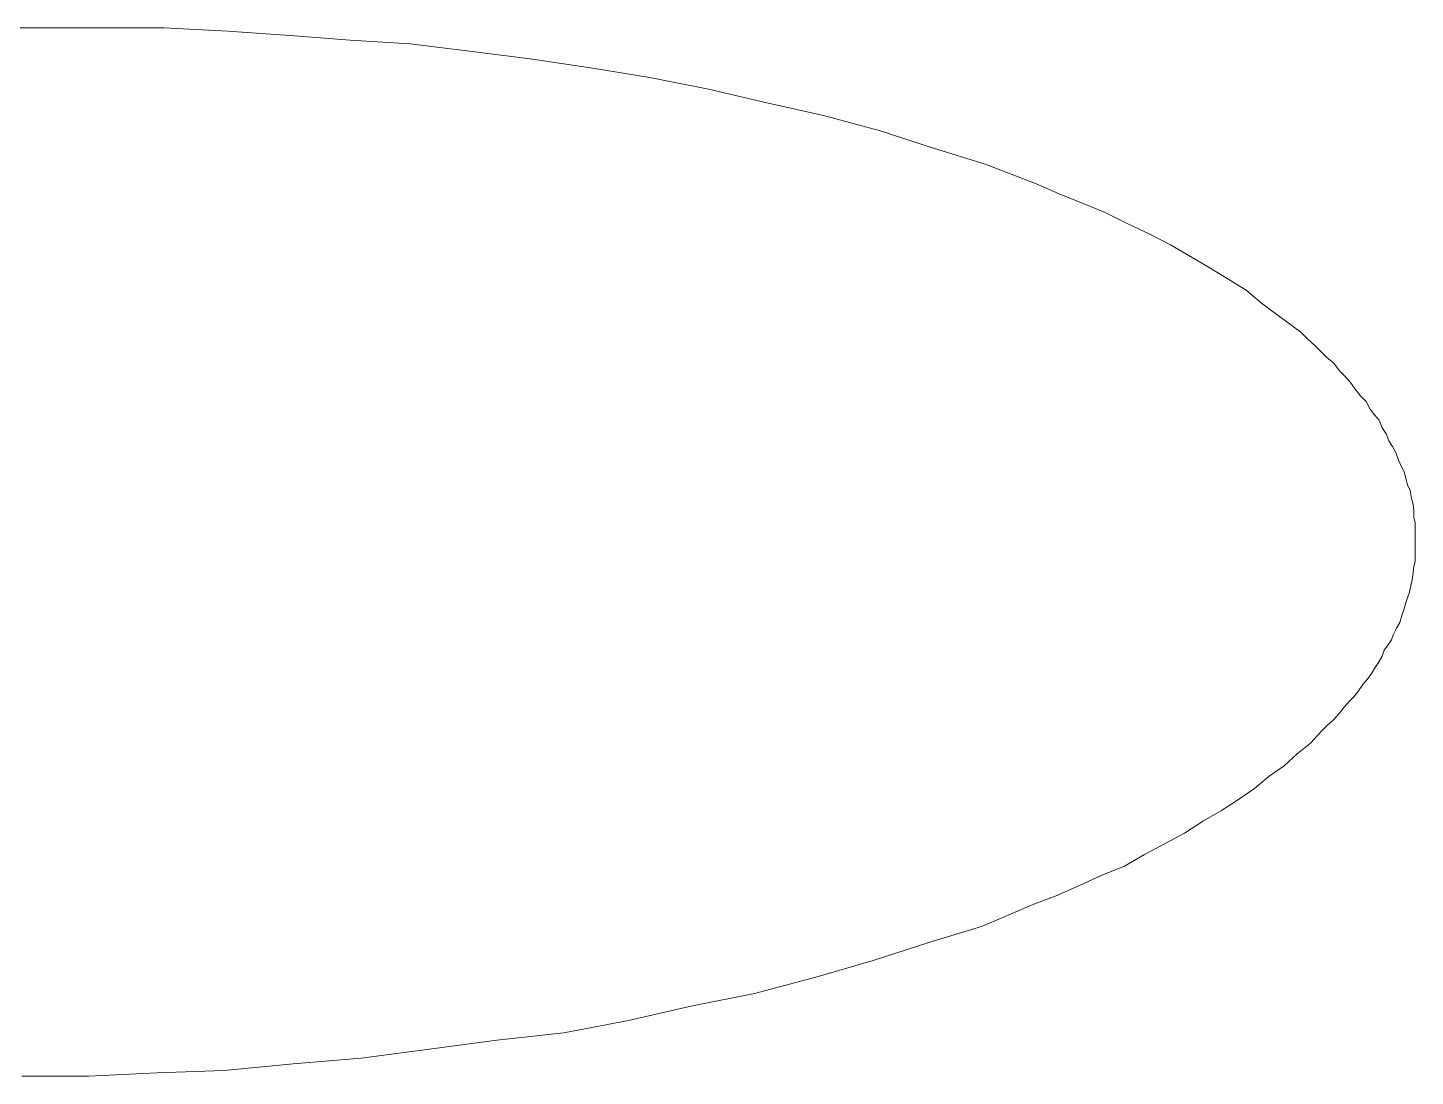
# Model space of a CAD drawing. Header units: inches. Extents: x 34 to 350, y 156 to 377.
# Drawn here: x 143.86 to 144.23, y 203.9216 to 204.201 of the extents above; entities that cross this region are included whole.
import ezdxf

# ---------------------------------------------------------------- set-up
doc = ezdxf.new("R2010")
doc.units = ezdxf.units.IN
doc.header["$MEASUREMENT"] = 0
doc.layers.add('DIMS', color=7, linetype='Continuous')

# ---------------------------------------------------------------- blocks, each defined once
blk = doc.blocks.new('block 1637')
at = {"layer": 'DIMS', "color": 7, "lineweight": 18, "true_color": 0xffffff}
blk.add_lwpolyline([(143.84359, 204.20097), (143.8615, 204.20097)], dxfattribs=at)
blk = doc.blocks.new('block 1638')
at = {"layer": 'DIMS', "color": 7, "lineweight": 18, "true_color": 0xffffff}
blk.add_lwpolyline([(143.8615, 204.20097), (143.87907, 204.20097)], dxfattribs=at)
blk = doc.blocks.new('block 1639')
at = {"layer": 'DIMS', "color": 7, "lineweight": 18, "true_color": 0xffffff}
blk.add_lwpolyline([(143.87907, 204.20097), (143.8963, 204.20097)], dxfattribs=at)
blk = doc.blocks.new('block 1640')
at = {"layer": 'DIMS', "color": 7, "lineweight": 18, "true_color": 0xffffff}
blk.add_lwpolyline([(143.8963, 204.20097), (143.91335, 204.20011)], dxfattribs=at)
blk = doc.blocks.new('block 1641')
at = {"layer": 'DIMS', "color": 7, "lineweight": 18, "true_color": 0xffffff}
blk.add_lwpolyline([(143.91335, 204.20011), (143.92989, 204.19891)], dxfattribs=at)
blk = doc.blocks.new('block 1642')
at = {"layer": 'DIMS', "color": 7, "lineweight": 18, "true_color": 0xffffff}
blk.add_lwpolyline([(143.92989, 204.19891), (143.94591, 204.1977)], dxfattribs=at)
blk = doc.blocks.new('block 2174')
at = {"layer": 'DIMS', "color": 7, "lineweight": 18, "true_color": 0xffffff}
blk.add_lwpolyline([(143.94591, 204.1977), (143.96193, 204.19667)], dxfattribs=at)
blk = doc.blocks.new('block 2175')
at = {"layer": 'DIMS', "color": 7, "lineweight": 18, "true_color": 0xffffff}
blk.add_lwpolyline([(143.96193, 204.19667), (143.97778, 204.19477)], dxfattribs=at)
blk = doc.blocks.new('block 2176')
at = {"layer": 'DIMS', "color": 7, "lineweight": 18, "true_color": 0xffffff}
blk.add_lwpolyline([(143.97778, 204.19477), (143.99397, 204.1927)], dxfattribs=at)
blk = doc.blocks.new('block 2177')
at = {"layer": 'DIMS', "color": 7, "lineweight": 18, "true_color": 0xffffff}
blk.add_lwpolyline([(143.99397, 204.1927), (144.00999, 204.19029)], dxfattribs=at)
blk = doc.blocks.new('block 2178')
at = {"layer": 'DIMS', "color": 7, "lineweight": 18, "true_color": 0xffffff}
blk.add_lwpolyline([(144.00999, 204.19029), (144.02583, 204.18771)], dxfattribs=at)
blk = doc.blocks.new('block 2179')
at = {"layer": 'DIMS', "color": 7, "lineweight": 18, "true_color": 0xffffff}
blk.add_lwpolyline([(144.02583, 204.18771), (144.04151, 204.18461)], dxfattribs=at)
blk = doc.blocks.new('block 2180')
at = {"layer": 'DIMS', "color": 7, "lineweight": 18, "true_color": 0xffffff}
blk.add_lwpolyline([(144.04151, 204.18461), (144.05701, 204.18099)], dxfattribs=at)
blk = doc.blocks.new('block 2181')
at = {"layer": 'DIMS', "color": 7, "lineweight": 18, "true_color": 0xffffff}
blk.add_lwpolyline([(144.05701, 204.18099), (144.07217, 204.17755)], dxfattribs=at)
blk = doc.blocks.new('block 2182')
at = {"layer": 'DIMS', "color": 7, "lineweight": 18, "true_color": 0xffffff}
blk.add_lwpolyline([(144.07217, 204.17755), (144.08698, 204.17358)], dxfattribs=at)
blk = doc.blocks.new('block 2183')
at = {"layer": 'DIMS', "color": 7, "lineweight": 18, "true_color": 0xffffff}
blk.add_lwpolyline([(144.08698, 204.17358), (144.10145, 204.16893)], dxfattribs=at)
blk = doc.blocks.new('block 2184')
at = {"layer": 'DIMS', "color": 7, "lineweight": 18, "true_color": 0xffffff}
blk.add_lwpolyline([(144.10145, 204.16893), (144.11523, 204.16463)], dxfattribs=at)
blk = doc.blocks.new('block 2185')
at = {"layer": 'DIMS', "color": 7, "lineweight": 18, "true_color": 0xffffff}
blk.add_lwpolyline([(144.11523, 204.16463), (144.12867, 204.15946)], dxfattribs=at)
blk = doc.blocks.new('block 2186')
at = {"layer": 'DIMS', "color": 7, "lineweight": 18, "true_color": 0xffffff}
blk.add_lwpolyline([(144.12867, 204.15946), (144.13504, 204.1567)], dxfattribs=at)
blk = doc.blocks.new('block 2187')
at = {"layer": 'DIMS', "color": 7, "lineweight": 18, "true_color": 0xffffff}
blk.add_lwpolyline([(144.13504, 204.1567), (144.14142, 204.15412)], dxfattribs=at)
blk = doc.blocks.new('block 2188')
at = {"layer": 'DIMS', "color": 7, "lineweight": 18, "true_color": 0xffffff}
blk.add_lwpolyline([(144.14142, 204.15412), (144.14727, 204.15171)], dxfattribs=at)
blk = doc.blocks.new('block 2189')
at = {"layer": 'DIMS', "color": 7, "lineweight": 18, "true_color": 0xffffff}
blk.add_lwpolyline([(144.14727, 204.15171), (144.15347, 204.14861)], dxfattribs=at)
blk = doc.blocks.new('block 2190')
at = {"layer": 'DIMS', "color": 7, "lineweight": 18, "true_color": 0xffffff}
blk.add_lwpolyline([(144.15347, 204.14861), (144.15899, 204.14602)], dxfattribs=at)
blk = doc.blocks.new('block 2191')
at = {"layer": 'DIMS', "color": 7, "lineweight": 18, "true_color": 0xffffff}
blk.add_lwpolyline([(144.15899, 204.14602), (144.16467, 204.14309)], dxfattribs=at)
blk = doc.blocks.new('block 2192')
at = {"layer": 'DIMS', "color": 7, "lineweight": 18, "true_color": 0xffffff}
blk.add_lwpolyline([(144.16467, 204.14309), (144.17001, 204.13999)], dxfattribs=at)
blk = doc.blocks.new('block 2193')
at = {"layer": 'DIMS', "color": 7, "lineweight": 18, "true_color": 0xffffff}
blk.add_lwpolyline([(144.17001, 204.13999), (144.17501, 204.13707)], dxfattribs=at)
blk = doc.blocks.new('block 2194')
at = {"layer": 'DIMS', "color": 7, "lineweight": 18, "true_color": 0xffffff}
blk.add_lwpolyline([(144.17501, 204.13707), (144.17983, 204.13414)], dxfattribs=at)
blk = doc.blocks.new('block 2195')
at = {"layer": 'DIMS', "color": 7, "lineweight": 18, "true_color": 0xffffff}
blk.add_lwpolyline([(144.17983, 204.13414), (144.18483, 204.13104)], dxfattribs=at)
blk = doc.blocks.new('block 2196')
at = {"layer": 'DIMS', "color": 7, "lineweight": 18, "true_color": 0xffffff}
blk.add_lwpolyline([(144.18483, 204.13104), (144.18896, 204.12759)], dxfattribs=at)
blk = doc.blocks.new('block 2197')
at = {"layer": 'DIMS', "color": 7, "lineweight": 18, "true_color": 0xffffff}
blk.add_lwpolyline([(144.18896, 204.12759), (144.19344, 204.12432)], dxfattribs=at)
blk = doc.blocks.new('block 2198')
at = {"layer": 'DIMS', "color": 7, "lineweight": 18, "true_color": 0xffffff}
blk.add_lwpolyline([(144.19344, 204.12432), (144.1974, 204.12139)], dxfattribs=at)
blk = doc.blocks.new('block 2199')
at = {"layer": 'DIMS', "color": 7, "lineweight": 18, "true_color": 0xffffff}
blk.add_lwpolyline([(144.1974, 204.12139), (144.19947, 204.11984)], dxfattribs=at)
blk = doc.blocks.new('block 2200')
at = {"layer": 'DIMS', "color": 7, "lineweight": 18, "true_color": 0xffffff}
blk.add_lwpolyline([(144.19947, 204.11984), (144.20119, 204.11812)], dxfattribs=at)
blk = doc.blocks.new('block 2201')
at = {"layer": 'DIMS', "color": 7, "lineweight": 18, "true_color": 0xffffff}
blk.add_lwpolyline([(144.20119, 204.11812), (144.20326, 204.11622)], dxfattribs=at)
blk = doc.blocks.new('block 2202')
at = {"layer": 'DIMS', "color": 7, "lineweight": 18, "true_color": 0xffffff}
blk.add_lwpolyline([(144.20326, 204.11622), (144.20481, 204.11467)], dxfattribs=at)
blk = doc.blocks.new('block 2203')
at = {"layer": 'DIMS', "color": 7, "lineweight": 18, "true_color": 0xffffff}
blk.add_lwpolyline([(144.20481, 204.11467), (144.20636, 204.11312)], dxfattribs=at)
blk = doc.blocks.new('block 2204')
at = {"layer": 'DIMS', "color": 7, "lineweight": 18, "true_color": 0xffffff}
blk.add_lwpolyline([(144.20636, 204.11312), (144.20825, 204.11157)], dxfattribs=at)
blk = doc.blocks.new('block 2205')
at = {"layer": 'DIMS', "color": 7, "lineweight": 18, "true_color": 0xffffff}
blk.add_lwpolyline([(144.20825, 204.11157), (144.2098, 204.10951)], dxfattribs=at)
blk = doc.blocks.new('block 2206')
at = {"layer": 'DIMS', "color": 7, "lineweight": 18, "true_color": 0xffffff}
blk.add_lwpolyline([(144.2098, 204.10951), (144.21135, 204.10795)], dxfattribs=at)
blk = doc.blocks.new('block 2207')
at = {"layer": 'DIMS', "color": 7, "lineweight": 18, "true_color": 0xffffff}
blk.add_lwpolyline([(144.21135, 204.10795), (144.21273, 204.1064)], dxfattribs=at)
blk = doc.blocks.new('block 2208')
at = {"layer": 'DIMS', "color": 7, "lineweight": 18, "true_color": 0xffffff}
blk.add_lwpolyline([(144.21273, 204.1064), (144.21394, 204.10468)], dxfattribs=at)
blk = doc.blocks.new('block 2209')
at = {"layer": 'DIMS', "color": 7, "lineweight": 18, "true_color": 0xffffff}
blk.add_lwpolyline([(144.21394, 204.10468), (144.21531, 204.10296)], dxfattribs=at)
blk = doc.blocks.new('block 2210')
at = {"layer": 'DIMS', "color": 7, "lineweight": 18, "true_color": 0xffffff}
blk.add_lwpolyline([(144.21531, 204.10296), (144.21686, 204.10141)], dxfattribs=at)
blk = doc.blocks.new('block 2211')
at = {"layer": 'DIMS', "color": 7, "lineweight": 18, "true_color": 0xffffff}
blk.add_lwpolyline([(144.21686, 204.10141), (144.2179, 204.09934)], dxfattribs=at)
blk = doc.blocks.new('block 2212')
at = {"layer": 'DIMS', "color": 7, "lineweight": 18, "true_color": 0xffffff}
blk.add_lwpolyline([(144.2179, 204.09934), (144.2191, 204.09779)], dxfattribs=at)
blk = doc.blocks.new('block 2213')
at = {"layer": 'DIMS', "color": 7, "lineweight": 18, "true_color": 0xffffff}
blk.add_lwpolyline([(144.2191, 204.09779), (144.22031, 204.09641)], dxfattribs=at)
blk = doc.blocks.new('block 2214')
at = {"layer": 'DIMS', "color": 7, "lineweight": 18, "true_color": 0xffffff}
blk.add_lwpolyline([(144.22031, 204.09641), (144.22117, 204.09435)], dxfattribs=at)
blk = doc.blocks.new('block 2215')
at = {"layer": 'DIMS', "color": 7, "lineweight": 18, "true_color": 0xffffff}
blk.add_lwpolyline([(144.22117, 204.09435), (144.2222, 204.0928)], dxfattribs=at)
blk = doc.blocks.new('block 2216')
at = {"layer": 'DIMS', "color": 7, "lineweight": 18, "true_color": 0xffffff}
blk.add_lwpolyline([(144.2222, 204.0928), (144.22289, 204.0909)], dxfattribs=at)
blk = doc.blocks.new('block 2217')
at = {"layer": 'DIMS', "color": 7, "lineweight": 18, "true_color": 0xffffff}
blk.add_lwpolyline([(144.22289, 204.0909), (144.22393, 204.08935)], dxfattribs=at)
blk = doc.blocks.new('block 2218')
at = {"layer": 'DIMS', "color": 7, "lineweight": 18, "true_color": 0xffffff}
blk.add_lwpolyline([(144.22393, 204.08935), (144.22479, 204.0878)], dxfattribs=at)
blk = doc.blocks.new('block 2219')
at = {"layer": 'DIMS', "color": 7, "lineweight": 18, "true_color": 0xffffff}
blk.add_lwpolyline([(144.22479, 204.0878), (144.22548, 204.08573)], dxfattribs=at)
blk = doc.blocks.new('block 2220')
at = {"layer": 'DIMS', "color": 7, "lineweight": 18, "true_color": 0xffffff}
blk.add_lwpolyline([(144.22548, 204.08573), (144.22617, 204.08418)], dxfattribs=at)
blk = doc.blocks.new('block 2221')
at = {"layer": 'DIMS', "color": 7, "lineweight": 18, "true_color": 0xffffff}
blk.add_lwpolyline([(144.22617, 204.08418), (144.22703, 204.08263)], dxfattribs=at)
blk = doc.blocks.new('block 2222')
at = {"layer": 'DIMS', "color": 7, "lineweight": 18, "true_color": 0xffffff}
blk.add_lwpolyline([(144.22703, 204.08263), (144.22754, 204.08057)], dxfattribs=at)
blk = doc.blocks.new('block 2223')
at = {"layer": 'DIMS', "color": 7, "lineweight": 18, "true_color": 0xffffff}
blk.add_lwpolyline([(144.22754, 204.08057), (144.22789, 204.07919)], dxfattribs=at)
blk = doc.blocks.new('block 2224')
at = {"layer": 'DIMS', "color": 7, "lineweight": 18, "true_color": 0xffffff}
blk.add_lwpolyline([(144.22789, 204.07919), (144.22858, 204.07764)], dxfattribs=at)
blk = doc.blocks.new('block 2225')
at = {"layer": 'DIMS', "color": 7, "lineweight": 18, "true_color": 0xffffff}
blk.add_lwpolyline([(144.22858, 204.07764), (144.22892, 204.07557)], dxfattribs=at)
blk = doc.blocks.new('block 2226')
at = {"layer": 'DIMS', "color": 7, "lineweight": 18, "true_color": 0xffffff}
blk.add_lwpolyline([(144.22892, 204.07557), (144.22944, 204.07402)], dxfattribs=at)
blk = doc.blocks.new('block 2227')
at = {"layer": 'DIMS', "color": 7, "lineweight": 18, "true_color": 0xffffff}
blk.add_lwpolyline([(144.22944, 204.07402), (144.22961, 204.0723)], dxfattribs=at)
blk = doc.blocks.new('block 2228')
at = {"layer": 'DIMS', "color": 7, "lineweight": 18, "true_color": 0xffffff}
blk.add_lwpolyline([(144.22961, 204.0723), (144.22961, 204.07058)], dxfattribs=at)
blk = doc.blocks.new('block 2229')
at = {"layer": 'DIMS', "color": 7, "lineweight": 18, "true_color": 0xffffff}
blk.add_lwpolyline([(144.22961, 204.07058), (144.22996, 204.06903)], dxfattribs=at)
blk = doc.blocks.new('block 2230')
at = {"layer": 'DIMS', "color": 7, "lineweight": 18, "true_color": 0xffffff}
blk.add_lwpolyline([(144.22996, 204.06903), (144.22996, 204.06713)], dxfattribs=at)
blk = doc.blocks.new('block 2231')
at = {"layer": 'DIMS', "color": 7, "lineweight": 18, "true_color": 0xffffff}
blk.add_lwpolyline([(144.22996, 204.06713), (144.22996, 204.06541)], dxfattribs=at)
blk = doc.blocks.new('block 2232')
at = {"layer": 'DIMS', "color": 7, "lineweight": 18, "true_color": 0xffffff}
blk.add_lwpolyline([(144.22996, 204.06541), (144.22996, 204.06386)], dxfattribs=at)
blk = doc.blocks.new('block 2233')
at = {"layer": 'DIMS', "color": 7, "lineweight": 18, "true_color": 0xffffff}
blk.add_lwpolyline([(144.22996, 204.06386), (144.22996, 204.06196)], dxfattribs=at)
blk = doc.blocks.new('block 2234')
at = {"layer": 'DIMS', "color": 7, "lineweight": 18, "true_color": 0xffffff}
blk.add_lwpolyline([(144.22996, 204.06196), (144.22996, 204.06041)], dxfattribs=at)
blk = doc.blocks.new('block 2235')
at = {"layer": 'DIMS', "color": 7, "lineweight": 18, "true_color": 0xffffff}
blk.add_lwpolyline([(144.22996, 204.06041), (144.22996, 204.05886)], dxfattribs=at)
blk = doc.blocks.new('block 2236')
at = {"layer": 'DIMS', "color": 7, "lineweight": 18, "true_color": 0xffffff}
blk.add_lwpolyline([(144.22996, 204.05886), (144.22961, 204.05731)], dxfattribs=at)
blk = doc.blocks.new('block 2237')
at = {"layer": 'DIMS', "color": 7, "lineweight": 18, "true_color": 0xffffff}
blk.add_lwpolyline([(144.22961, 204.05731), (144.22944, 204.05576)], dxfattribs=at)
blk = doc.blocks.new('block 2238')
at = {"layer": 'DIMS', "color": 7, "lineweight": 18, "true_color": 0xffffff}
blk.add_lwpolyline([(144.22944, 204.05576), (144.22909, 204.05387)], dxfattribs=at)
blk = doc.blocks.new('block 2239')
at = {"layer": 'DIMS', "color": 7, "lineweight": 18, "true_color": 0xffffff}
blk.add_lwpolyline([(144.22909, 204.05387), (144.22875, 204.05232)], dxfattribs=at)
blk = doc.blocks.new('block 2240')
at = {"layer": 'DIMS', "color": 7, "lineweight": 18, "true_color": 0xffffff}
blk.add_lwpolyline([(144.22875, 204.05232), (144.22841, 204.05059)], dxfattribs=at)
blk = doc.blocks.new('block 2241')
at = {"layer": 'DIMS', "color": 7, "lineweight": 18, "true_color": 0xffffff}
blk.add_lwpolyline([(144.22841, 204.05059), (144.22789, 204.04904)], dxfattribs=at)
blk = doc.blocks.new('block 2242')
at = {"layer": 'DIMS', "color": 7, "lineweight": 18, "true_color": 0xffffff}
blk.add_lwpolyline([(144.22789, 204.04904), (144.22737, 204.04749)], dxfattribs=at)
blk = doc.blocks.new('block 2243')
at = {"layer": 'DIMS', "color": 7, "lineweight": 18, "true_color": 0xffffff}
blk.add_lwpolyline([(144.22737, 204.04749), (144.22703, 204.04612)], dxfattribs=at)
blk = doc.blocks.new('block 2244')
at = {"layer": 'DIMS', "color": 7, "lineweight": 18, "true_color": 0xffffff}
blk.add_lwpolyline([(144.22703, 204.04612), (144.22634, 204.04439)], dxfattribs=at)
blk = doc.blocks.new('block 2245')
at = {"layer": 'DIMS', "color": 7, "lineweight": 18, "true_color": 0xffffff}
blk.add_lwpolyline([(144.22634, 204.04439), (144.22582, 204.0425)], dxfattribs=at)
blk = doc.blocks.new('block 2246')
at = {"layer": 'DIMS', "color": 7, "lineweight": 18, "true_color": 0xffffff}
blk.add_lwpolyline([(144.22582, 204.0425), (144.22496, 204.04095)], dxfattribs=at)
blk = doc.blocks.new('block 2247')
at = {"layer": 'DIMS', "color": 7, "lineweight": 18, "true_color": 0xffffff}
blk.add_lwpolyline([(144.22496, 204.04095), (144.2241, 204.03923)], dxfattribs=at)
blk = doc.blocks.new('block 2248')
at = {"layer": 'DIMS', "color": 7, "lineweight": 18, "true_color": 0xffffff}
blk.add_lwpolyline([(144.2241, 204.03923), (144.22358, 204.03785)], dxfattribs=at)
blk = doc.blocks.new('block 2249')
at = {"layer": 'DIMS', "color": 7, "lineweight": 18, "true_color": 0xffffff}
blk.add_lwpolyline([(144.22358, 204.03785), (144.22255, 204.0363)], dxfattribs=at)
blk = doc.blocks.new('block 2250')
at = {"layer": 'DIMS', "color": 7, "lineweight": 18, "true_color": 0xffffff}
blk.add_lwpolyline([(144.22255, 204.0363), (144.22169, 204.03509)], dxfattribs=at)
blk = doc.blocks.new('block 2251')
at = {"layer": 'DIMS', "color": 7, "lineweight": 18, "true_color": 0xffffff}
blk.add_lwpolyline([(144.22169, 204.03509), (144.22117, 204.03354)], dxfattribs=at)
blk = doc.blocks.new('block 2252')
at = {"layer": 'DIMS', "color": 7, "lineweight": 18, "true_color": 0xffffff}
blk.add_lwpolyline([(144.22117, 204.03354), (144.22014, 204.03182)], dxfattribs=at)
blk = doc.blocks.new('block 2253')
at = {"layer": 'DIMS', "color": 7, "lineweight": 18, "true_color": 0xffffff}
blk.add_lwpolyline([(144.22014, 204.03182), (144.2191, 204.03027)], dxfattribs=at)
blk = doc.blocks.new('block 2254')
at = {"layer": 'DIMS', "color": 7, "lineweight": 18, "true_color": 0xffffff}
blk.add_lwpolyline([(144.2191, 204.03027), (144.21824, 204.02872)], dxfattribs=at)
blk = doc.blocks.new('block 2255')
at = {"layer": 'DIMS', "color": 7, "lineweight": 18, "true_color": 0xffffff}
blk.add_lwpolyline([(144.21824, 204.02872), (144.21704, 204.02717)], dxfattribs=at)
blk = doc.blocks.new('block 2256')
at = {"layer": 'DIMS', "color": 7, "lineweight": 18, "true_color": 0xffffff}
blk.add_lwpolyline([(144.21704, 204.02717), (144.216, 204.02596)], dxfattribs=at)
blk = doc.blocks.new('block 2257')
at = {"layer": 'DIMS', "color": 7, "lineweight": 18, "true_color": 0xffffff}
blk.add_lwpolyline([(144.216, 204.02596), (144.2148, 204.02424)], dxfattribs=at)
blk = doc.blocks.new('block 2258')
at = {"layer": 'DIMS', "color": 7, "lineweight": 18, "true_color": 0xffffff}
blk.add_lwpolyline([(144.2148, 204.02424), (144.21359, 204.02269)], dxfattribs=at)
blk = doc.blocks.new('block 2259')
at = {"layer": 'DIMS', "color": 7, "lineweight": 18, "true_color": 0xffffff}
blk.add_lwpolyline([(144.21359, 204.02269), (144.21239, 204.02148)], dxfattribs=at)
blk = doc.blocks.new('block 2260')
at = {"layer": 'DIMS', "color": 7, "lineweight": 18, "true_color": 0xffffff}
blk.add_lwpolyline([(144.21239, 204.02148), (144.21101, 204.01993)], dxfattribs=at)
blk = doc.blocks.new('block 2261')
at = {"layer": 'DIMS', "color": 7, "lineweight": 18, "true_color": 0xffffff}
blk.add_lwpolyline([(144.21101, 204.01993), (144.20963, 204.01821)], dxfattribs=at)
blk = doc.blocks.new('block 2262')
at = {"layer": 'DIMS', "color": 7, "lineweight": 18, "true_color": 0xffffff}
blk.add_lwpolyline([(144.20963, 204.01821), (144.20825, 204.01666)], dxfattribs=at)
blk = doc.blocks.new('block 2263')
at = {"layer": 'DIMS', "color": 7, "lineweight": 18, "true_color": 0xffffff}
blk.add_lwpolyline([(144.20825, 204.01666), (144.20653, 204.01511)], dxfattribs=at)
blk = doc.blocks.new('block 2264')
at = {"layer": 'DIMS', "color": 7, "lineweight": 18, "true_color": 0xffffff}
blk.add_lwpolyline([(144.20653, 204.01511), (144.20498, 204.01356)], dxfattribs=at)
blk = doc.blocks.new('block 2265')
at = {"layer": 'DIMS', "color": 7, "lineweight": 18, "true_color": 0xffffff}
blk.add_lwpolyline([(144.20498, 204.01356), (144.20205, 204.01029)], dxfattribs=at)
blk = doc.blocks.new('block 2266')
at = {"layer": 'DIMS', "color": 7, "lineweight": 18, "true_color": 0xffffff}
blk.add_lwpolyline([(144.20205, 204.01029), (144.19843, 204.00753)], dxfattribs=at)
blk = doc.blocks.new('block 2267')
at = {"layer": 'DIMS', "color": 7, "lineweight": 18, "true_color": 0xffffff}
blk.add_lwpolyline([(144.19843, 204.00753), (144.19499, 204.00426)], dxfattribs=at)
blk = doc.blocks.new('block 2268')
at = {"layer": 'DIMS', "color": 7, "lineweight": 18, "true_color": 0xffffff}
blk.add_lwpolyline([(144.19499, 204.00426), (144.19103, 204.0015)], dxfattribs=at)
blk = doc.blocks.new('block 2269')
at = {"layer": 'DIMS', "color": 7, "lineweight": 18, "true_color": 0xffffff}
blk.add_lwpolyline([(144.19103, 204.0015), (144.18706, 203.99823)], dxfattribs=at)
blk = doc.blocks.new('block 2270')
at = {"layer": 'DIMS', "color": 7, "lineweight": 18, "true_color": 0xffffff}
blk.add_lwpolyline([(144.18706, 203.99823), (144.18259, 203.99513)], dxfattribs=at)
blk = doc.blocks.new('block 2271')
at = {"layer": 'DIMS', "color": 7, "lineweight": 18, "true_color": 0xffffff}
blk.add_lwpolyline([(144.18259, 203.99513), (144.17828, 203.99237)], dxfattribs=at)
blk = doc.blocks.new('block 2272')
at = {"layer": 'DIMS', "color": 7, "lineweight": 18, "true_color": 0xffffff}
blk.add_lwpolyline([(144.17828, 203.99237), (144.17346, 203.98962)], dxfattribs=at)
blk = doc.blocks.new('block 2273')
at = {"layer": 'DIMS', "color": 7, "lineweight": 18, "true_color": 0xffffff}
blk.add_lwpolyline([(144.17346, 203.98962), (144.16846, 203.98634)], dxfattribs=at)
blk = doc.blocks.new('block 2274')
at = {"layer": 'DIMS', "color": 7, "lineweight": 18, "true_color": 0xffffff}
blk.add_lwpolyline([(144.16846, 203.98634), (144.16329, 203.98359)], dxfattribs=at)
blk = doc.blocks.new('block 2275')
at = {"layer": 'DIMS', "color": 7, "lineweight": 18, "true_color": 0xffffff}
blk.add_lwpolyline([(144.16329, 203.98359), (144.15778, 203.98066)], dxfattribs=at)
blk = doc.blocks.new('block 2276')
at = {"layer": 'DIMS', "color": 7, "lineweight": 18, "true_color": 0xffffff}
blk.add_lwpolyline([(144.15778, 203.98066), (144.15244, 203.97756)], dxfattribs=at)
blk = doc.blocks.new('block 2277')
at = {"layer": 'DIMS', "color": 7, "lineweight": 18, "true_color": 0xffffff}
blk.add_lwpolyline([(144.15244, 203.97756), (144.14641, 203.97515)], dxfattribs=at)
blk = doc.blocks.new('block 2278')
at = {"layer": 'DIMS', "color": 7, "lineweight": 18, "true_color": 0xffffff}
blk.add_lwpolyline([(144.14641, 203.97515), (144.14038, 203.97239)], dxfattribs=at)
blk = doc.blocks.new('block 2279')
at = {"layer": 'DIMS', "color": 7, "lineweight": 18, "true_color": 0xffffff}
blk.add_lwpolyline([(144.14038, 203.97239), (144.13418, 203.96963)], dxfattribs=at)
blk = doc.blocks.new('block 2280')
at = {"layer": 'DIMS', "color": 7, "lineweight": 18, "true_color": 0xffffff}
blk.add_lwpolyline([(144.13418, 203.96963), (144.12781, 203.96722)], dxfattribs=at)
blk = doc.blocks.new('block 2281')
at = {"layer": 'DIMS', "color": 7, "lineweight": 18, "true_color": 0xffffff}
blk.add_lwpolyline([(144.12781, 203.96722), (144.11455, 203.96154)], dxfattribs=at)
blk = doc.blocks.new('block 2282')
at = {"layer": 'DIMS', "color": 7, "lineweight": 18, "true_color": 0xffffff}
blk.add_lwpolyline([(144.11455, 203.96154), (144.10025, 203.95723)], dxfattribs=at)
blk = doc.blocks.new('block 2283')
at = {"layer": 'DIMS', "color": 7, "lineweight": 18, "true_color": 0xffffff}
blk.add_lwpolyline([(144.10025, 203.95723), (144.08543, 203.95241)], dxfattribs=at)
blk = doc.blocks.new('block 2284')
at = {"layer": 'DIMS', "color": 7, "lineweight": 18, "true_color": 0xffffff}
blk.add_lwpolyline([(144.08543, 203.95241), (144.0701, 203.94793)], dxfattribs=at)
blk = doc.blocks.new('block 2285')
at = {"layer": 'DIMS', "color": 7, "lineweight": 18, "true_color": 0xffffff}
blk.add_lwpolyline([(144.0701, 203.94793), (144.05374, 203.94362)], dxfattribs=at)
blk = doc.blocks.new('block 2286')
at = {"layer": 'DIMS', "color": 7, "lineweight": 18, "true_color": 0xffffff}
blk.add_lwpolyline([(144.05374, 203.94362), (144.0372, 203.94035)], dxfattribs=at)
blk = doc.blocks.new('block 2287')
at = {"layer": 'DIMS', "color": 7, "lineweight": 18, "true_color": 0xffffff}
blk.add_lwpolyline([(144.0372, 203.94035), (144.02015, 203.93639)], dxfattribs=at)
blk = doc.blocks.new('block 2288')
at = {"layer": 'DIMS', "color": 7, "lineweight": 18, "true_color": 0xffffff}
blk.add_lwpolyline([(144.02015, 203.93639), (144.00292, 203.93312)], dxfattribs=at)
blk = doc.blocks.new('block 2289')
at = {"layer": 'DIMS', "color": 7, "lineweight": 18, "true_color": 0xffffff}
blk.add_lwpolyline([(144.00292, 203.93312), (143.98501, 203.93122)], dxfattribs=at)
blk = doc.blocks.new('block 2290')
at = {"layer": 'DIMS', "color": 7, "lineweight": 18, "true_color": 0xffffff}
blk.add_lwpolyline([(143.98501, 203.93122), (143.9671, 203.92881)], dxfattribs=at)
blk = doc.blocks.new('block 2291')
at = {"layer": 'DIMS', "color": 7, "lineweight": 18, "true_color": 0xffffff}
blk.add_lwpolyline([(143.9671, 203.92881), (143.94884, 203.9264)], dxfattribs=at)
blk = doc.blocks.new('block 2292')
at = {"layer": 'DIMS', "color": 7, "lineweight": 18, "true_color": 0xffffff}
blk.add_lwpolyline([(143.94884, 203.9264), (143.93075, 203.92485)], dxfattribs=at)
blk = doc.blocks.new('block 2293')
at = {"layer": 'DIMS', "color": 7, "lineweight": 18, "true_color": 0xffffff}
blk.add_lwpolyline([(143.93075, 203.92485), (143.91232, 203.92313)], dxfattribs=at)
blk = doc.blocks.new('block 2294')
at = {"layer": 'DIMS', "color": 7, "lineweight": 18, "true_color": 0xffffff}
blk.add_lwpolyline([(143.91232, 203.92313), (143.8944, 203.92244)], dxfattribs=at)
blk = doc.blocks.new('block 2295')
at = {"layer": 'DIMS', "color": 7, "lineweight": 18, "true_color": 0xffffff}
blk.add_lwpolyline([(143.8944, 203.92244), (143.87614, 203.92158)], dxfattribs=at)
blk = doc.blocks.new('block 2296')
at = {"layer": 'DIMS', "color": 7, "lineweight": 18, "true_color": 0xffffff}
blk.add_lwpolyline([(143.87614, 203.92158), (143.8584, 203.92158)], dxfattribs=at)

msp = doc.modelspace()

# ---------------------------------------------------------------- block references
at = {"layer": 'DIMS'}
for name in ['block 1637', 'block 1638', 'block 1639', 'block 1640', 'block 1641', 'block 1642', 'block 2174', 'block 2175', 'block 2176', 'block 2177', 'block 2178', 'block 2179', 'block 2180', 'block 2181', 'block 2182', 'block 2183', 'block 2184', 'block 2185', 'block 2186', 'block 2187', 'block 2188', 'block 2189', 'block 2190', 'block 2191', 'block 2192', 'block 2193', 'block 2194', 'block 2195', 'block 2196', 'block 2197', 'block 2198', 'block 2199', 'block 2200', 'block 2201', 'block 2202', 'block 2203', 'block 2204', 'block 2205', 'block 2206', 'block 2207', 'block 2208', 'block 2209', 'block 2210', 'block 2211', 'block 2212', 'block 2213', 'block 2214', 'block 2215', 'block 2216', 'block 2217', 'block 2218', 'block 2219', 'block 2220', 'block 2221', 'block 2222', 'block 2223', 'block 2224', 'block 2225', 'block 2226', 'block 2227', 'block 2228', 'block 2229', 'block 2230', 'block 2231', 'block 2232', 'block 2233', 'block 2234', 'block 2237', 'block 2236', 'block 2235', 'block 2239', 'block 2238', 'block 2241', 'block 2240', 'block 2244', 'block 2243', 'block 2242', 'block 2246', 'block 2245', 'block 2248', 'block 2247', 'block 2251', 'block 2250', 'block 2249', 'block 2253', 'block 2252', 'block 2255', 'block 2254', 'block 2258', 'block 2257', 'block 2256', 'block 2261', 'block 2260', 'block 2259', 'block 2263', 'block 2262', 'block 2265', 'block 2264', 'block 2266', 'block 2267', 'block 2269', 'block 2268', 'block 2270', 'block 2271', 'block 2272', 'block 2273', 'block 2275', 'block 2274', 'block 2276', 'block 2277', 'block 2279', 'block 2278', 'block 2280', 'block 2281', 'block 2282', 'block 2283', 'block 2284', 'block 2285', 'block 2286', 'block 2287', 'block 2288', 'block 2290', 'block 2289', 'block 2291', 'block 2293', 'block 2292', 'block 2296', 'block 2295', 'block 2294']:
    msp.add_blockref(name, (0, 0), dxfattribs=at)

doc.saveas('drawing.dxf')
